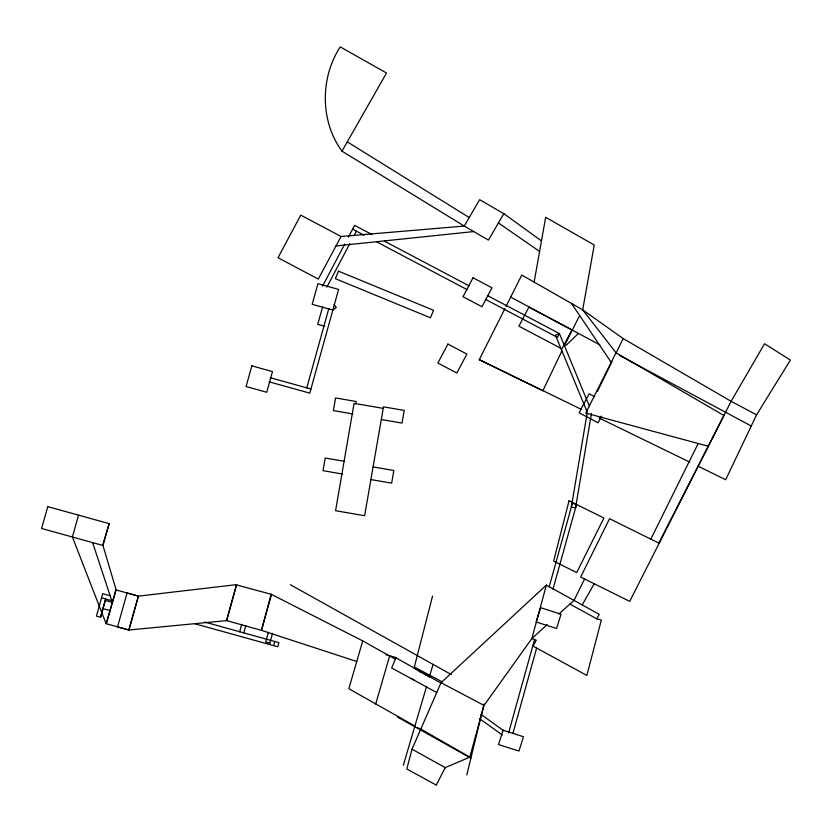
<?xml version="1.0" encoding="UTF-8"?>
<svg xmlns="http://www.w3.org/2000/svg" width="832" height="832" viewBox="0 0 832 832"><rect width="100%" height="100%" fill="white"/><g stroke="black" fill="none" stroke-linecap="round" stroke-linejoin="round"><path stroke-width="1.25" d="M587.205 412.766L571.314 507.156L575.546 507.863L591.438 413.473M355.836 404.04L356.273 401.513L335.566 397.946L333.382 410.602L352.872 413.962M534.134 282.121L545.678 217.298L594.235 245.003L582.702 309.847L616.013 352.768L723.975 415.522L629.71 601.349L580.653 577.065L609.554 518.7L658.798 543.088L731.099 401.305L764.556 343.762L790.4 360.058L756.569 414.835L725.66 479.742L698.038 466.138M466.804 775.029L484.016 704.038M432.546 596.118L414.045 668.138L429.78 676.655M569.826 604.032L596.7 618.8L599.248 614.328L546.354 585.125L441.022 682.729L412.027 749.185L406.817 768.986L436.03 784.95M236.496 584.938L271.513 594.36L261.446 630.334L356.751 661.492M546.354 585.125L531.877 638.529L484.016 705.411L469.778 757.162L445.214 767.614L436.311 785.106M236.579 584.626L226.647 620.62L128.877 630.011L117.53 626.891L127.067 592.987L138.445 596.138L236.579 584.626L226.533 620.589L261.446 630.334L271.17 594.266L362.731 640.9L395.283 659.152M106.59 623.002L115.835 589.867L138.445 596.138L128.877 630.011L106.122 623.688L116.147 589.95L102.96 545.47L41.912 528.549M108.867 523.557L48.069 506.709M102.648 545.386L109.179 523.65M100.537 617.25L105.248 600.371L112.32 602.337L92.622 542.61M105.654 598.978L100.578 617.271L96.408 616.106L102.679 593.694L110.136 595.764M106.122 623.688L72.405 537.004L78.52 515.154M128.877 630.011L138.372 596.118M322.618 306.821L317.751 324.355L324.636 326.269M306.779 387.878L328.827 308.516M239.668 631.758L241.696 624.437M243.797 632.902L245.835 625.591M268.403 632.226L265.699 641.982L269.838 643.126M269.495 644.488L272.532 633.37M273.624 645.632L274.768 641.503M362.731 640.9L348.847 688.719L415.22 726.232M375.69 704.018L389.574 656.209M412.027 749.185L445.494 767.77M508.57 733.054L534.591 639.402M549.151 586.955L572.395 503.287L576.524 504.442L552.926 589.347M513.042 732.95L536.64 648.034M102.96 545.47L109.096 523.619M41.6 528.466L47.767 506.626M403.322 765.274L426.608 686.306M429.395 676.832L433.077 664.373M469.778 757.162L420.992 729.113M561.87 350.99L542.859 390.79L479.274 359.684L504.868 308.693M564.106 346.31L579.706 315.422M597.386 391.508L611.967 361.535M615.898 353.475L623.147 338.562L582.702 309.847L521.758 275.049L506.033 306.374M584.563 578.999L574.018 600.454L558.75 614.099M650.811 539.136L698.173 443.498M616.013 352.768L585.749 413.078L708.521 446.306M322.473 286.26L344.791 244.015M348.41 237.162L354.64 225.378L371.8 234.437M326.862 287.123L349.773 243.734M354.006 235.747L356.418 231.171M601.63 416.094L598.094 422.781L579.134 412.766L589.15 393.806L594.734 396.75M341.058 236.486L318.282 279.074L278.013 257.722L300.778 215.134L341.058 236.486L464.235 226.075L488.426 240.094L503.838 213.699L479.648 199.68L464.235 226.075L341.983 151.164C320.018 121.326 320.102 77.646 340.246 46.894L386.526 73.018L341.983 151.164M582.327 604.77L594.173 583.762M565.937 345.488L578.292 333.57M547.238 624.572L531.877 638.529L536.245 640.214L533.156 646.173L586.851 675.438L601.328 620.048L596.7 618.8M336.003 245.939L473.741 231.577M383.126 408.366L354.089 403.354L335.577 510.702L364.614 515.705L383.5 406.848L404.206 410.415L402.022 423.082L381.316 419.515M344.698 461.375L325.208 458.016L323.024 470.673L342.514 474.042M373.142 466.918L393.848 470.486L391.664 483.153L370.958 479.586M270.275 377.707L310.918 389.033M269.121 381.836L309.785 393.12L338.582 289.411L317.918 283.67L312.187 304.335L332.842 310.066L336.294 307.518L334.048 304.502M386.017 654.753L396.583 657.686M204.693 622.034L278.897 642.647L277.753 646.776L194.844 623.74M101.525 597.834L111.478 600.59M102.96 608.618L110.032 610.584M436.769 692.578L391.654 667.971L395.99 657.842L440.887 683.03M410.654 678.309L414.201 679.838M479.274 359.684L581.485 409.427M598.946 417.924L689.874 462.176M419.297 671.528L421.585 672.714M423.873 673.889L429.582 676.842M441.022 682.729L484.307 705.536M384.374 241.103L469.04 285.823M487.354 295.495L559.426 333.58L589.482 406.318M352.633 229.174L364.073 235.217M376.657 241.862L467.033 289.619M485.347 299.291L557.419 337.376L559.426 333.58L555.464 335.213L586.997 411.528M756.569 414.835L731.099 401.305L623.147 338.562M414.336 667.046L442.27 681.876M510.682 297.107L599.882 344.895M619.32 355.306L751.234 426.026M290.347 584.688L451.277 674.544M397.717 717.174L470.902 758.16M417.477 727.501L419.734 728.78M347.287 141.856L469.217 217.547M498.43 222.955L539.594 251.462M480.896 714.303L503.714 730.725M479.419 718.536L502.258 734.947M503.838 213.699L541.476 240.906M571.522 303.472L611.208 362.357M569.057 500.739L553.634 561.122L576.711 572.541L603.928 518.014L569.057 500.739M251.815 365.862L246.074 386.526L266.739 392.267L272.48 371.602L251.815 365.862M540.644 607.703L536.099 621.993L556.535 628.493L561.08 614.203L540.644 607.703M503.069 730.246L498.514 744.546L518.95 751.046L523.494 736.746L503.069 730.246M338.478 271.149L335.369 278.668L430.446 317.793L433.555 310.284L338.478 271.149M473.023 277.774L463.008 296.733L481.967 306.748L491.982 287.789L473.023 277.774M447.907 344.063L437.892 363.022L456.851 373.038L466.866 354.078L447.907 344.063M528.913 307.185L518.898 326.144L561.922 348.878L571.938 329.919L528.913 307.185"/></g></svg>
